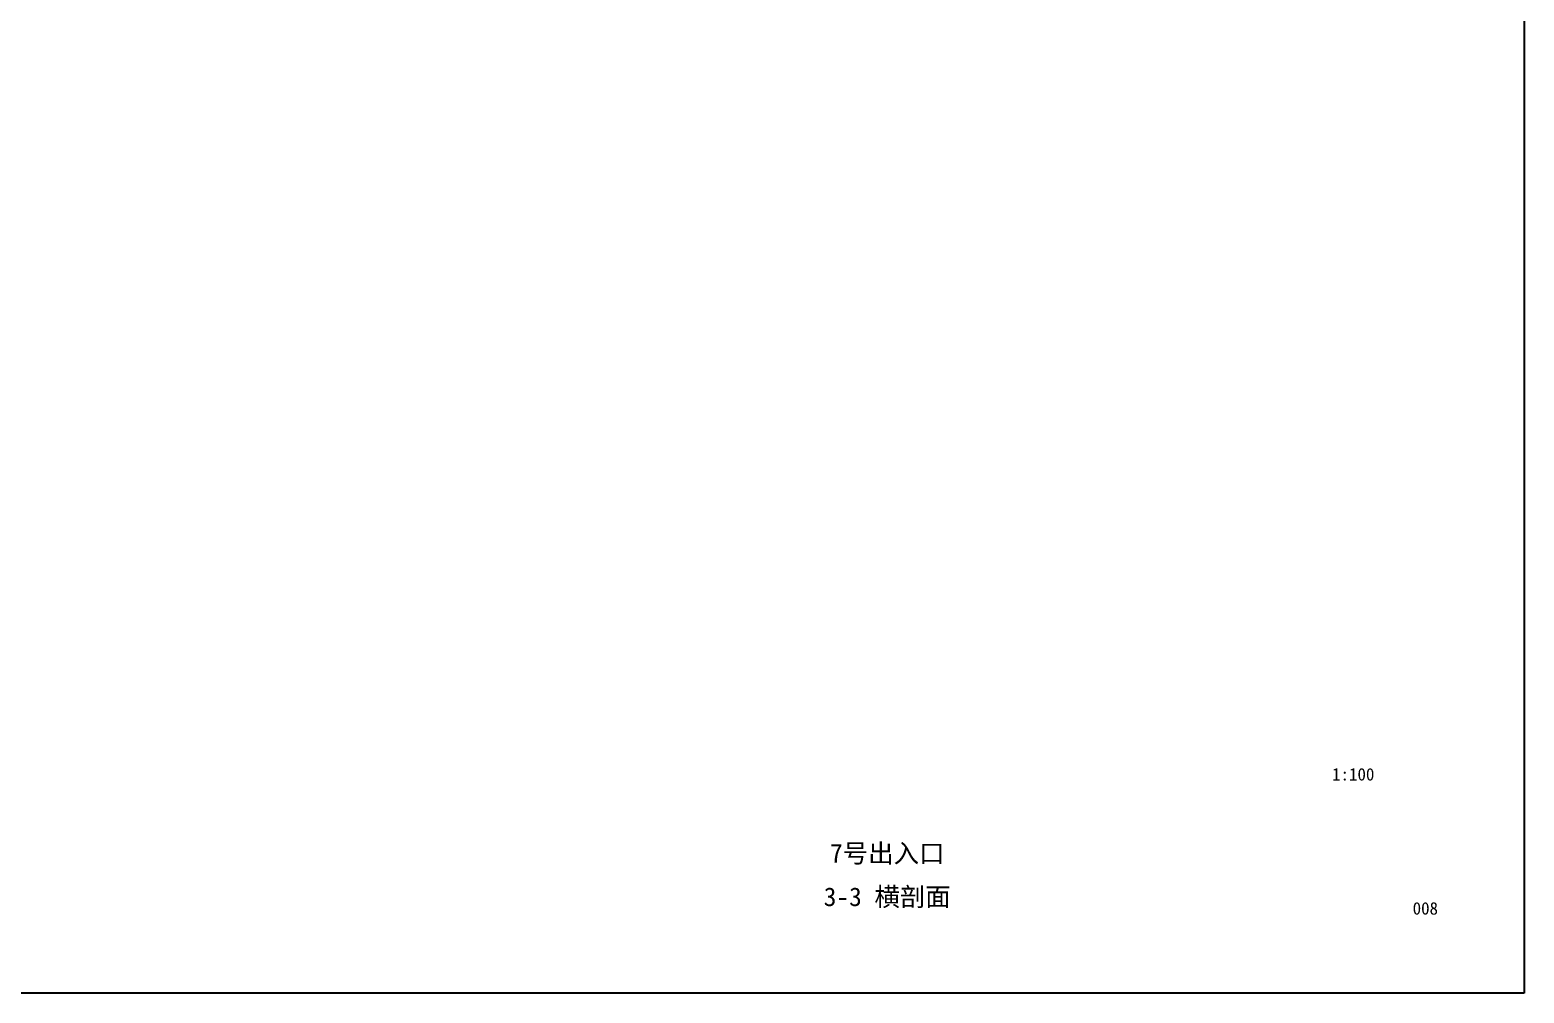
# Model space of a CAD drawing. Header units: millimetres. Extents: x -897614 to 191467, y -439928 to 101803.
# Drawn here: x -397346 to -373298, y -415212 to -399716 of the extents above; entities that cross this region are included whole.
import ezdxf
from ezdxf.enums import TextEntityAlignment as Align

# ---------------------------------------------------------------- set-up
doc = ezdxf.new("R2010")
doc.units = ezdxf.units.MM
doc.header["$LTSCALE"] = 1000
doc.layers.add('DY', color=1, linetype='Continuous', plot=False)
doc.layers.add('图框', color=3, linetype='Continuous')
doc.styles.add('TK-HZ-HT', font='', dxfattribs={"width": 0.8})
doc.styles.add('TK-HZ-ST', font='', dxfattribs={"width": 0.8})
doc.styles.get('TK-HZ-HT').set_extended_font_data('SimSun')
doc.styles.get('TK-HZ-ST').set_extended_font_data('SimSun')

msp = doc.modelspace()

# ---------------------------------------------------------------- linework, layer by layer
at = {"layer": 'DY'}
msp.add_lwpolyline([(-373297.95568, -415212.07111), (-447547.95568, -415212.07111), (-447547.95568, -373212.07111), (-373297.95568, -373212.07111)], close=True, dxfattribs=at)

# ---------------------------------------------------------------- texts
at = {"layer": '图框', "color": 7}
for s, height, style, p in [('1:100', 200, 'TK-HZ-ST', (-376047.95568, -411692.07111)), ('7号出入口', 300, 'TK-HZ-HT', (-383547.95568, -412962.07111)), ('3-3 横剖面', 300, 'TK-HZ-HT', (-383547.95568, -413662.07111))]:
    msp.add_text(s, height=height, dxfattribs=dict(at, style=style)).set_placement(p, align=Align.MIDDLE_CENTER)
at = {"layer": '图框', "color": 7, "style": 'TK-HZ-ST'}
msp.add_text('008 ', height=200, dxfattribs=at).set_placement((-375091.60041, -413948.96111))

doc.saveas('drawing.dxf')
